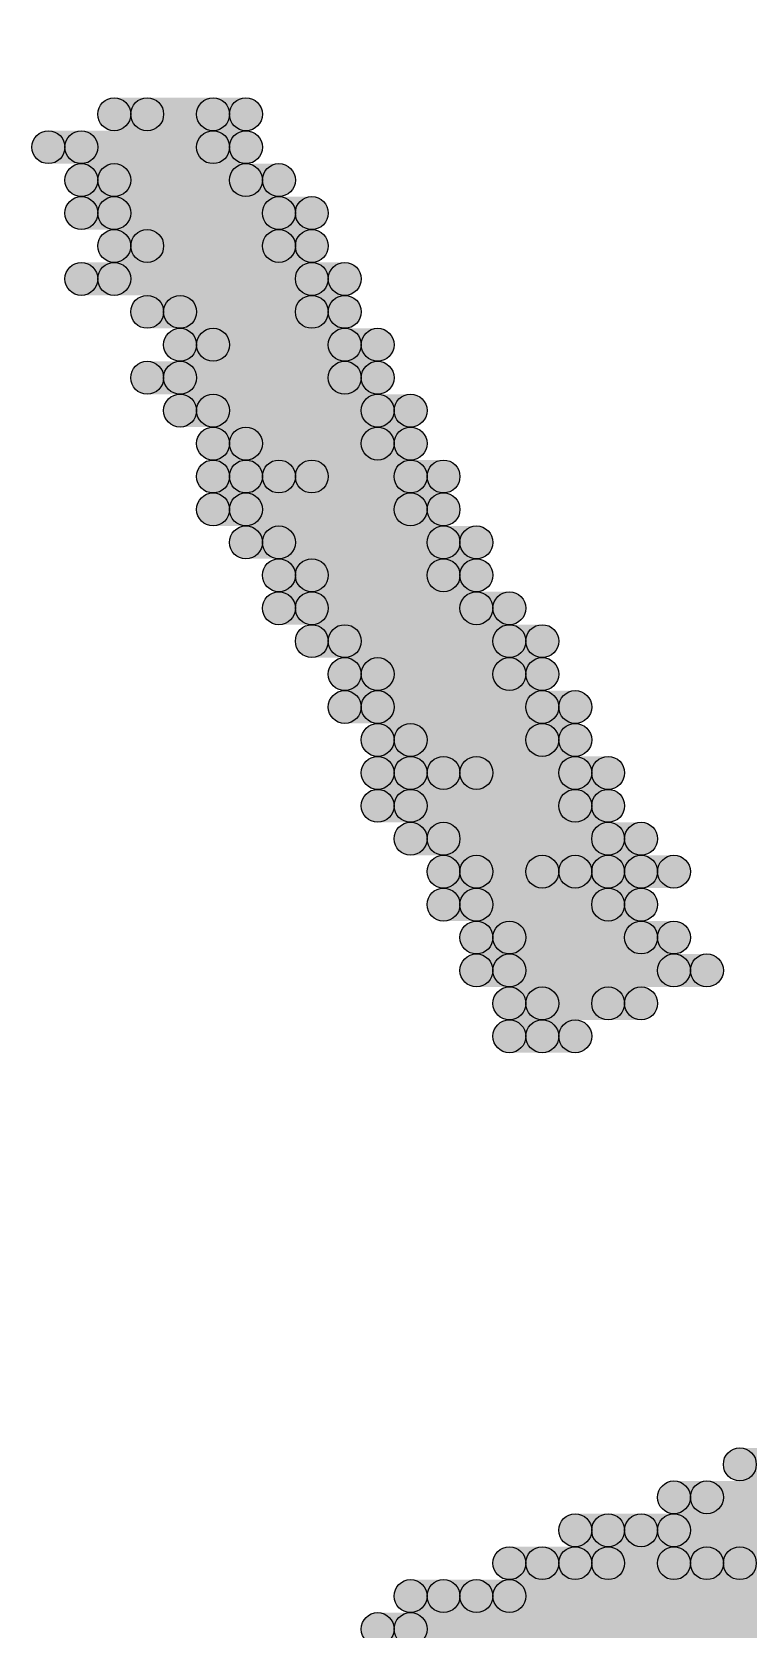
# Model space of a CAD drawing. Header units: millimetres. Extents: x 0 to 137, y 0 to 37.
# Drawn here: x 131.94 to 132.493, y 1.067 to 2.299 of the extents above; entities that cross this region are included whole.
import ezdxf

# ---------------------------------------------------------------- set-up
doc = ezdxf.new("R2010")
doc.units = ezdxf.units.MM
for name, color, linetype in [('KeepOutLayer', 6, 'Continuous'), ('TopLayer', 1, 'Continuous'), ('TopSolder', 216, 'Continuous')]:
    doc.layers.add(name, color=color, linetype=linetype)

msp = doc.modelspace()

# ---------------------------------------------------------------- hatches: boundary and pattern name
at = {"layer": 'TopLayer'}
h = msp.add_hatch(color=1, dxfattribs=at)
edge = h.paths.add_edge_path()
edge.add_arc((132.0292, 2.2352), 0.0127, 0, 360)
for points in [[(132.0292, 2.2225), (132.0292, 2.2479), (132.1054, 2.2479), (132.1054, 2.2225)], [(131.9784, 2.1971), (131.9784, 2.2225), (132.1054, 2.2225), (132.1054, 2.1971)], [(132.0038, 2.1717), (132.0038, 2.1971), (132.1308, 2.1971), (132.1308, 2.1717)], [(132.0038, 2.1463), (132.0038, 2.1717), (132.1562, 2.1717), (132.1562, 2.1463)], [(132.0292, 2.1209), (132.0292, 2.1463), (132.1562, 2.1463), (132.1562, 2.1209)], [(132.0038, 2.0955), (132.0038, 2.1209), (132.1816, 2.1209), (132.1816, 2.0955)], [(132.0546, 2.0701), (132.0546, 2.0955), (132.1816, 2.0955), (132.1816, 2.0701)], [(132.08, 2.0447), (132.08, 2.0701), (132.207, 2.0701), (132.207, 2.0447)], [(132.0546, 2.0193), (132.0546, 2.0447), (132.207, 2.0447), (132.207, 2.0193)], [(132.08, 1.9939), (132.08, 2.0193), (132.2324, 2.0193), (132.2324, 1.9939)], [(132.1054, 1.9685), (132.1054, 1.9939), (132.2324, 1.9939), (132.2324, 1.9685)], [(132.1054, 1.9431), (132.1054, 1.9685), (132.1308, 1.9685), (132.1308, 1.9431)], [(132.1562, 1.9431), (132.1562, 1.9685), (132.2578, 1.9685), (132.2578, 1.9431)], [(132.1054, 1.9177), (132.1054, 1.9431), (132.2578, 1.9431), (132.2578, 1.9177)], [(132.1308, 1.8923), (132.1308, 1.9177), (132.2832, 1.9177), (132.2832, 1.8923)], [(132.1562, 1.8669), (132.1562, 1.8923), (132.2832, 1.8923), (132.2832, 1.8669)], [(132.1562, 1.8415), (132.1562, 1.8669), (132.3086, 1.8669), (132.3086, 1.8415)], [(132.1816, 1.8161), (132.1816, 1.8415), (132.334, 1.8415), (132.334, 1.8161)], [(132.207, 1.7907), (132.207, 1.8161), (132.334, 1.8161), (132.334, 1.7907)], [(132.207, 1.7653), (132.207, 1.7907), (132.3594, 1.7907), (132.3594, 1.7653)], [(132.2324, 1.7399), (132.2324, 1.7653), (132.3594, 1.7653), (132.3594, 1.7399)], [(132.2324, 1.7145), (132.2324, 1.7399), (132.2578, 1.7399), (132.2578, 1.7145)], [(132.2832, 1.7145), (132.2832, 1.7399), (132.3848, 1.7399), (132.3848, 1.7145)], [(132.2324, 1.6891), (132.2324, 1.7145), (132.3848, 1.7145), (132.3848, 1.6891)], [(132.2578, 1.6637), (132.2578, 1.6891), (132.4102, 1.6891), (132.4102, 1.6637)], [(132.2832, 1.6383), (132.2832, 1.6637), (132.3594, 1.6637), (132.3594, 1.6383)], [(132.3848, 1.6383), (132.3848, 1.6637), (132.4356, 1.6637), (132.4356, 1.6383)], [(132.2832, 1.6129), (132.2832, 1.6383), (132.4102, 1.6383), (132.4102, 1.6129)], [(132.3086, 1.5875), (132.3086, 1.6129), (132.4356, 1.6129), (132.4356, 1.5875)], [(132.3086, 1.5621), (132.3086, 1.5875), (132.461, 1.5875), (132.461, 1.5621)], [(132.334, 1.5367), (132.334, 1.5621), (132.4102, 1.5621), (132.4102, 1.5367)], [(132.334, 1.5113), (132.334, 1.5367), (132.3594, 1.5367), (132.3594, 1.5113)], [(132.461, 1.1557), (132.461, 1.1811), (132.7658, 1.1811), (132.7658, 1.1557)], [(132.3848, 1.1303), (132.3848, 1.1557), (132.4102, 1.1557), (132.4102, 1.1303)], [(132.4356, 1.1303), (132.4356, 1.1557), (132.5372, 1.1557), (132.5372, 1.1303)], [(132.334, 1.1049), (132.334, 1.1303), (132.3594, 1.1303), (132.3594, 1.1049)], [(132.3848, 1.1049), (132.3848, 1.1303), (132.461, 1.1303), (132.461, 1.1049)], [(132.4864, 1.1049), (132.4864, 1.1303), (132.6642, 1.1303), (132.6642, 1.1049)], [(132.2578, 1.0795), (132.2578, 1.1049), (132.2832, 1.1049), (132.2832, 1.0795)], [(132.3086, 1.0795), (132.3086, 1.1049), (132.6134, 1.1049), (132.6134, 1.0795)], [(132.2324, 1.0541), (132.2324, 1.0795), (132.5626, 1.0795), (132.5626, 1.0541)]]:
    msp.add_hatch(color=1, dxfattribs=at).paths.add_polyline_path(points)
h = msp.add_hatch(color=1, dxfattribs=at)
edge = h.paths.add_edge_path()
edge.add_arc((132.1054, 2.2352), 0.0127, 0, 360)
h = msp.add_hatch(color=1, dxfattribs=at)
edge = h.paths.add_edge_path()
edge.add_arc((131.9784, 2.2098), 0.0127, 0, 360)
h = msp.add_hatch(color=1, dxfattribs=at)
edge = h.paths.add_edge_path()
edge.add_arc((132.1054, 2.2098), 0.0127, 0, 360)
h = msp.add_hatch(color=1, dxfattribs=at)
edge = h.paths.add_edge_path()
edge.add_arc((132.0038, 2.1844), 0.0127, 0, 360)
h = msp.add_hatch(color=1, dxfattribs=at)
edge = h.paths.add_edge_path()
edge.add_arc((132.1308, 2.1844), 0.0127, 0, 360)
h = msp.add_hatch(color=1, dxfattribs=at)
edge = h.paths.add_edge_path()
edge.add_arc((132.0038, 2.159), 0.0127, 0, 360)
h = msp.add_hatch(color=1, dxfattribs=at)
edge = h.paths.add_edge_path()
edge.add_arc((132.1562, 2.159), 0.0127, 0, 360)
h = msp.add_hatch(color=1, dxfattribs=at)
edge = h.paths.add_edge_path()
edge.add_arc((132.0292, 2.1336), 0.0127, 0, 360)
h = msp.add_hatch(color=1, dxfattribs=at)
edge = h.paths.add_edge_path()
edge.add_arc((132.1562, 2.1336), 0.0127, 0, 360)
h = msp.add_hatch(color=1, dxfattribs=at)
edge = h.paths.add_edge_path()
edge.add_arc((132.0038, 2.1082), 0.0127, 0, 360)
h = msp.add_hatch(color=1, dxfattribs=at)
edge = h.paths.add_edge_path()
edge.add_arc((132.1816, 2.1082), 0.0127, 0, 360)
h = msp.add_hatch(color=1, dxfattribs=at)
edge = h.paths.add_edge_path()
edge.add_arc((132.0546, 2.0828), 0.0127, 0, 360)
h = msp.add_hatch(color=1, dxfattribs=at)
edge = h.paths.add_edge_path()
edge.add_arc((132.1816, 2.0828), 0.0127, 0, 360)
h = msp.add_hatch(color=1, dxfattribs=at)
edge = h.paths.add_edge_path()
edge.add_arc((132.08, 2.0574), 0.0127, 0, 360)
h = msp.add_hatch(color=1, dxfattribs=at)
edge = h.paths.add_edge_path()
edge.add_arc((132.207, 2.0574), 0.0127, 0, 360)
h = msp.add_hatch(color=1, dxfattribs=at)
edge = h.paths.add_edge_path()
edge.add_arc((132.0546, 2.032), 0.0127, 0, 360)
h = msp.add_hatch(color=1, dxfattribs=at)
edge = h.paths.add_edge_path()
edge.add_arc((132.207, 2.032), 0.0127, 0, 360)
h = msp.add_hatch(color=1, dxfattribs=at)
edge = h.paths.add_edge_path()
edge.add_arc((132.08, 2.0066), 0.0127, 0, 360)
h = msp.add_hatch(color=1, dxfattribs=at)
edge = h.paths.add_edge_path()
edge.add_arc((132.2324, 2.0066), 0.0127, 0, 360)
h = msp.add_hatch(color=1, dxfattribs=at)
edge = h.paths.add_edge_path()
edge.add_arc((132.1054, 1.9812), 0.0127, 0, 360)
h = msp.add_hatch(color=1, dxfattribs=at)
edge = h.paths.add_edge_path()
edge.add_arc((132.2324, 1.9812), 0.0127, 0, 360)
h = msp.add_hatch(color=1, dxfattribs=at)
edge = h.paths.add_edge_path()
edge.add_arc((132.1054, 1.9558), 0.0127, 0, 360)
h = msp.add_hatch(color=1, dxfattribs=at)
edge = h.paths.add_edge_path()
edge.add_arc((132.1308, 1.9558), 0.0127, 0, 360)
h = msp.add_hatch(color=1, dxfattribs=at)
edge = h.paths.add_edge_path()
edge.add_arc((132.1562, 1.9558), 0.0127, 0, 360)
h = msp.add_hatch(color=1, dxfattribs=at)
edge = h.paths.add_edge_path()
edge.add_arc((132.2578, 1.9558), 0.0127, 0, 360)
h = msp.add_hatch(color=1, dxfattribs=at)
edge = h.paths.add_edge_path()
edge.add_arc((132.1054, 1.9304), 0.0127, 0, 360)
h = msp.add_hatch(color=1, dxfattribs=at)
edge = h.paths.add_edge_path()
edge.add_arc((132.2578, 1.9304), 0.0127, 0, 360)
h = msp.add_hatch(color=1, dxfattribs=at)
edge = h.paths.add_edge_path()
edge.add_arc((132.1308, 1.905), 0.0127, 0, 360)
h = msp.add_hatch(color=1, dxfattribs=at)
edge = h.paths.add_edge_path()
edge.add_arc((132.2832, 1.905), 0.0127, 0, 360)
h = msp.add_hatch(color=1, dxfattribs=at)
edge = h.paths.add_edge_path()
edge.add_arc((132.1562, 1.8796), 0.0127, 0, 360)
h = msp.add_hatch(color=1, dxfattribs=at)
edge = h.paths.add_edge_path()
edge.add_arc((132.2832, 1.8796), 0.0127, 0, 360)
h = msp.add_hatch(color=1, dxfattribs=at)
edge = h.paths.add_edge_path()
edge.add_arc((132.1562, 1.8542), 0.0127, 0, 360)
h = msp.add_hatch(color=1, dxfattribs=at)
edge = h.paths.add_edge_path()
edge.add_arc((132.3086, 1.8542), 0.0127, 0, 360)
h = msp.add_hatch(color=1, dxfattribs=at)
edge = h.paths.add_edge_path()
edge.add_arc((132.1816, 1.8288), 0.0127, 0, 360)
h = msp.add_hatch(color=1, dxfattribs=at)
edge = h.paths.add_edge_path()
edge.add_arc((132.334, 1.8288), 0.0127, 0, 360)
h = msp.add_hatch(color=1, dxfattribs=at)
edge = h.paths.add_edge_path()
edge.add_arc((132.207, 1.8034), 0.0127, 0, 360)
h = msp.add_hatch(color=1, dxfattribs=at)
edge = h.paths.add_edge_path()
edge.add_arc((132.334, 1.8034), 0.0127, 0, 360)
h = msp.add_hatch(color=1, dxfattribs=at)
edge = h.paths.add_edge_path()
edge.add_arc((132.207, 1.778), 0.0127, 0, 360)
h = msp.add_hatch(color=1, dxfattribs=at)
edge = h.paths.add_edge_path()
edge.add_arc((132.3594, 1.778), 0.0127, 0, 360)
h = msp.add_hatch(color=1, dxfattribs=at)
edge = h.paths.add_edge_path()
edge.add_arc((132.2324, 1.7526), 0.0127, 0, 360)
h = msp.add_hatch(color=1, dxfattribs=at)
edge = h.paths.add_edge_path()
edge.add_arc((132.3594, 1.7526), 0.0127, 0, 360)
h = msp.add_hatch(color=1, dxfattribs=at)
edge = h.paths.add_edge_path()
edge.add_arc((132.2324, 1.7272), 0.0127, 0, 360)
h = msp.add_hatch(color=1, dxfattribs=at)
edge = h.paths.add_edge_path()
edge.add_arc((132.2578, 1.7272), 0.0127, 0, 360)
h = msp.add_hatch(color=1, dxfattribs=at)
edge = h.paths.add_edge_path()
edge.add_arc((132.2832, 1.7272), 0.0127, 0, 360)
h = msp.add_hatch(color=1, dxfattribs=at)
edge = h.paths.add_edge_path()
edge.add_arc((132.3848, 1.7272), 0.0127, 0, 360)
h = msp.add_hatch(color=1, dxfattribs=at)
edge = h.paths.add_edge_path()
edge.add_arc((132.2324, 1.7018), 0.0127, 0, 360)
h = msp.add_hatch(color=1, dxfattribs=at)
edge = h.paths.add_edge_path()
edge.add_arc((132.3848, 1.7018), 0.0127, 0, 360)
h = msp.add_hatch(color=1, dxfattribs=at)
edge = h.paths.add_edge_path()
edge.add_arc((132.2578, 1.6764), 0.0127, 0, 360)
h = msp.add_hatch(color=1, dxfattribs=at)
edge = h.paths.add_edge_path()
edge.add_arc((132.4102, 1.6764), 0.0127, 0, 360)
h = msp.add_hatch(color=1, dxfattribs=at)
edge = h.paths.add_edge_path()
edge.add_arc((132.2832, 1.651), 0.0127, 0, 360)
h = msp.add_hatch(color=1, dxfattribs=at)
edge = h.paths.add_edge_path()
edge.add_arc((132.3594, 1.651), 0.0127, 0, 360)
h = msp.add_hatch(color=1, dxfattribs=at)
edge = h.paths.add_edge_path()
edge.add_arc((132.3848, 1.651), 0.0127, 0, 360)
h = msp.add_hatch(color=1, dxfattribs=at)
edge = h.paths.add_edge_path()
edge.add_arc((132.4356, 1.651), 0.0127, 0, 360)
h = msp.add_hatch(color=1, dxfattribs=at)
edge = h.paths.add_edge_path()
edge.add_arc((132.2832, 1.6256), 0.0127, 0, 360)
h = msp.add_hatch(color=1, dxfattribs=at)
edge = h.paths.add_edge_path()
edge.add_arc((132.4102, 1.6256), 0.0127, 0, 360)
h = msp.add_hatch(color=1, dxfattribs=at)
edge = h.paths.add_edge_path()
edge.add_arc((132.3086, 1.6002), 0.0127, 0, 360)
h = msp.add_hatch(color=1, dxfattribs=at)
edge = h.paths.add_edge_path()
edge.add_arc((132.4356, 1.6002), 0.0127, 0, 360)
h = msp.add_hatch(color=1, dxfattribs=at)
edge = h.paths.add_edge_path()
edge.add_arc((132.3086, 1.5748), 0.0127, 0, 360)
h = msp.add_hatch(color=1, dxfattribs=at)
edge = h.paths.add_edge_path()
edge.add_arc((132.461, 1.5748), 0.0127, 0, 360)
h = msp.add_hatch(color=1, dxfattribs=at)
edge = h.paths.add_edge_path()
edge.add_arc((132.334, 1.5494), 0.0127, 0, 360)
h = msp.add_hatch(color=1, dxfattribs=at)
edge = h.paths.add_edge_path()
edge.add_arc((132.4102, 1.5494), 0.0127, 0, 360)
h = msp.add_hatch(color=1, dxfattribs=at)
edge = h.paths.add_edge_path()
edge.add_arc((132.334, 1.524), 0.0127, 0, 360)
h = msp.add_hatch(color=1, dxfattribs=at)
edge = h.paths.add_edge_path()
edge.add_arc((132.3594, 1.524), 0.0127, 0, 360)
h = msp.add_hatch(color=1, dxfattribs=at)
edge = h.paths.add_edge_path()
edge.add_arc((132.461, 1.1684), 0.0127, 0, 360)
h = msp.add_hatch(color=1, dxfattribs=at)
edge = h.paths.add_edge_path()
edge.add_arc((132.3848, 1.143), 0.0127, 0, 360)
h = msp.add_hatch(color=1, dxfattribs=at)
edge = h.paths.add_edge_path()
edge.add_arc((132.4102, 1.143), 0.0127, 0, 360)
h = msp.add_hatch(color=1, dxfattribs=at)
edge = h.paths.add_edge_path()
edge.add_arc((132.4356, 1.143), 0.0127, 0, 360)
h = msp.add_hatch(color=1, dxfattribs=at)
edge = h.paths.add_edge_path()
edge.add_arc((132.334, 1.1176), 0.0127, 0, 360)
h = msp.add_hatch(color=1, dxfattribs=at)
edge = h.paths.add_edge_path()
edge.add_arc((132.3594, 1.1176), 0.0127, 0, 360)
h = msp.add_hatch(color=1, dxfattribs=at)
edge = h.paths.add_edge_path()
edge.add_arc((132.3848, 1.1176), 0.0127, 0, 360)
h = msp.add_hatch(color=1, dxfattribs=at)
edge = h.paths.add_edge_path()
edge.add_arc((132.461, 1.1176), 0.0127, 0, 360)
h = msp.add_hatch(color=1, dxfattribs=at)
edge = h.paths.add_edge_path()
edge.add_arc((132.4864, 1.1176), 0.0127, 0, 360)
h = msp.add_hatch(color=1, dxfattribs=at)
edge = h.paths.add_edge_path()
edge.add_arc((132.2578, 1.0922), 0.0127, 0, 360)
h = msp.add_hatch(color=1, dxfattribs=at)
edge = h.paths.add_edge_path()
edge.add_arc((132.2832, 1.0922), 0.0127, 0, 360)
h = msp.add_hatch(color=1, dxfattribs=at)
edge = h.paths.add_edge_path()
edge.add_arc((132.3086, 1.0922), 0.0127, 0, 360)
h = msp.add_hatch(color=1, dxfattribs=at)
edge = h.paths.add_edge_path()
edge.add_arc((132.2324, 1.0668), 0.0127, 0, 360)
at = {"layer": 'TopSolder'}
h = msp.add_hatch(color=216, dxfattribs=at)
edge = h.paths.add_edge_path()
edge.add_arc((132.0038, 2.2352), 0.0127, 0, 360)
for points in [[(132.0038, 2.2225), (132.0038, 2.2479), (132.08, 2.2479), (132.08, 2.2225)], [(131.953, 2.1971), (131.953, 2.2225), (132.08, 2.2225), (132.08, 2.1971)], [(131.9784, 2.1717), (131.9784, 2.1971), (132.1054, 2.1971), (132.1054, 2.1717)], [(131.9784, 2.1463), (131.9784, 2.1717), (132.1308, 2.1717), (132.1308, 2.1463)], [(132.0038, 2.1209), (132.0038, 2.1463), (132.1308, 2.1463), (132.1308, 2.1209)], [(131.9784, 2.0955), (131.9784, 2.1209), (132.1562, 2.1209), (132.1562, 2.0955)], [(132.0292, 2.0701), (132.0292, 2.0955), (132.1562, 2.0955), (132.1562, 2.0701)], [(132.0546, 2.0447), (132.0546, 2.0701), (132.1816, 2.0701), (132.1816, 2.0447)], [(132.0292, 2.0193), (132.0292, 2.0447), (132.1816, 2.0447), (132.1816, 2.0193)], [(132.0546, 1.9939), (132.0546, 2.0193), (132.207, 2.0193), (132.207, 1.9939)], [(132.08, 1.9685), (132.08, 1.9939), (132.207, 1.9939), (132.207, 1.9685)], [(132.08, 1.9431), (132.08, 1.9685), (132.1054, 1.9685), (132.1054, 1.9431)], [(132.1308, 1.9431), (132.1308, 1.9685), (132.2324, 1.9685), (132.2324, 1.9431)], [(132.08, 1.9177), (132.08, 1.9431), (132.2324, 1.9431), (132.2324, 1.9177)], [(132.1054, 1.8923), (132.1054, 1.9177), (132.2578, 1.9177), (132.2578, 1.8923)], [(132.1308, 1.8669), (132.1308, 1.8923), (132.2578, 1.8923), (132.2578, 1.8669)], [(132.1308, 1.8415), (132.1308, 1.8669), (132.2832, 1.8669), (132.2832, 1.8415)], [(132.1562, 1.8161), (132.1562, 1.8415), (132.3086, 1.8415), (132.3086, 1.8161)], [(132.1816, 1.7907), (132.1816, 1.8161), (132.3086, 1.8161), (132.3086, 1.7907)], [(132.1816, 1.7653), (132.1816, 1.7907), (132.334, 1.7907), (132.334, 1.7653)], [(132.207, 1.7399), (132.207, 1.7653), (132.334, 1.7653), (132.334, 1.7399)], [(132.207, 1.7145), (132.207, 1.7399), (132.2324, 1.7399), (132.2324, 1.7145)], [(132.2578, 1.7145), (132.2578, 1.7399), (132.3594, 1.7399), (132.3594, 1.7145)], [(132.207, 1.6891), (132.207, 1.7145), (132.3594, 1.7145), (132.3594, 1.6891)], [(132.2324, 1.6637), (132.2324, 1.6891), (132.3848, 1.6891), (132.3848, 1.6637)], [(132.2578, 1.6383), (132.2578, 1.6637), (132.334, 1.6637), (132.334, 1.6383)], [(132.3594, 1.6383), (132.3594, 1.6637), (132.4102, 1.6637), (132.4102, 1.6383)], [(132.2578, 1.6129), (132.2578, 1.6383), (132.3848, 1.6383), (132.3848, 1.6129)], [(132.2832, 1.5875), (132.2832, 1.6129), (132.4102, 1.6129), (132.4102, 1.5875)], [(132.2832, 1.5621), (132.2832, 1.5875), (132.4356, 1.5875), (132.4356, 1.5621)], [(132.3086, 1.5367), (132.3086, 1.5621), (132.3848, 1.5621), (132.3848, 1.5367)], [(132.3086, 1.5113), (132.3086, 1.5367), (132.334, 1.5367), (132.334, 1.5113)], [(132.4864, 1.1811), (132.4864, 1.2065), (132.7912, 1.2065), (132.7912, 1.1811)], [(132.4356, 1.1557), (132.4356, 1.1811), (132.7404, 1.1811), (132.7404, 1.1557)], [(132.3594, 1.1303), (132.3594, 1.1557), (132.3848, 1.1557), (132.3848, 1.1303)], [(132.4102, 1.1303), (132.4102, 1.1557), (132.5118, 1.1557), (132.5118, 1.1303)], [(132.3086, 1.1049), (132.3086, 1.1303), (132.334, 1.1303), (132.334, 1.1049)], [(132.3594, 1.1049), (132.3594, 1.1303), (132.4356, 1.1303), (132.4356, 1.1049)], [(132.461, 1.1049), (132.461, 1.1303), (132.6388, 1.1303), (132.6388, 1.1049)], [(132.2324, 1.0795), (132.2324, 1.1049), (132.2578, 1.1049), (132.2578, 1.0795)], [(132.2832, 1.0795), (132.2832, 1.1049), (132.588, 1.1049), (132.588, 1.0795)], [(132.207, 1.0541), (132.207, 1.0795), (132.5372, 1.0795), (132.5372, 1.0541)]]:
    msp.add_hatch(color=216, dxfattribs=at).paths.add_polyline_path(points)
h = msp.add_hatch(color=216, dxfattribs=at)
edge = h.paths.add_edge_path()
edge.add_arc((132.08, 2.2352), 0.0127, 0, 360)
h = msp.add_hatch(color=216, dxfattribs=at)
edge = h.paths.add_edge_path()
edge.add_arc((131.953, 2.2098), 0.0127, 0, 360)
h = msp.add_hatch(color=216, dxfattribs=at)
edge = h.paths.add_edge_path()
edge.add_arc((132.08, 2.2098), 0.0127, 0, 360)
h = msp.add_hatch(color=216, dxfattribs=at)
edge = h.paths.add_edge_path()
edge.add_arc((131.9784, 2.1844), 0.0127, 0, 360)
h = msp.add_hatch(color=216, dxfattribs=at)
edge = h.paths.add_edge_path()
edge.add_arc((132.1054, 2.1844), 0.0127, 0, 360)
h = msp.add_hatch(color=216, dxfattribs=at)
edge = h.paths.add_edge_path()
edge.add_arc((131.9784, 2.159), 0.0127, 0, 360)
h = msp.add_hatch(color=216, dxfattribs=at)
edge = h.paths.add_edge_path()
edge.add_arc((132.1308, 2.159), 0.0127, 0, 360)
h = msp.add_hatch(color=216, dxfattribs=at)
edge = h.paths.add_edge_path()
edge.add_arc((132.0038, 2.1336), 0.0127, 0, 360)
h = msp.add_hatch(color=216, dxfattribs=at)
edge = h.paths.add_edge_path()
edge.add_arc((132.1308, 2.1336), 0.0127, 0, 360)
h = msp.add_hatch(color=216, dxfattribs=at)
edge = h.paths.add_edge_path()
edge.add_arc((131.9784, 2.1082), 0.0127, 0, 360)
h = msp.add_hatch(color=216, dxfattribs=at)
edge = h.paths.add_edge_path()
edge.add_arc((132.1562, 2.1082), 0.0127, 0, 360)
h = msp.add_hatch(color=216, dxfattribs=at)
edge = h.paths.add_edge_path()
edge.add_arc((132.0292, 2.0828), 0.0127, 0, 360)
h = msp.add_hatch(color=216, dxfattribs=at)
edge = h.paths.add_edge_path()
edge.add_arc((132.1562, 2.0828), 0.0127, 0, 360)
h = msp.add_hatch(color=216, dxfattribs=at)
edge = h.paths.add_edge_path()
edge.add_arc((132.0546, 2.0574), 0.0127, 0, 360)
h = msp.add_hatch(color=216, dxfattribs=at)
edge = h.paths.add_edge_path()
edge.add_arc((132.1816, 2.0574), 0.0127, 0, 360)
h = msp.add_hatch(color=216, dxfattribs=at)
edge = h.paths.add_edge_path()
edge.add_arc((132.0292, 2.032), 0.0127, 0, 360)
h = msp.add_hatch(color=216, dxfattribs=at)
edge = h.paths.add_edge_path()
edge.add_arc((132.1816, 2.032), 0.0127, 0, 360)
h = msp.add_hatch(color=216, dxfattribs=at)
edge = h.paths.add_edge_path()
edge.add_arc((132.0546, 2.0066), 0.0127, 0, 360)
h = msp.add_hatch(color=216, dxfattribs=at)
edge = h.paths.add_edge_path()
edge.add_arc((132.207, 2.0066), 0.0127, 0, 360)
h = msp.add_hatch(color=216, dxfattribs=at)
edge = h.paths.add_edge_path()
edge.add_arc((132.08, 1.9812), 0.0127, 0, 360)
h = msp.add_hatch(color=216, dxfattribs=at)
edge = h.paths.add_edge_path()
edge.add_arc((132.207, 1.9812), 0.0127, 0, 360)
h = msp.add_hatch(color=216, dxfattribs=at)
edge = h.paths.add_edge_path()
edge.add_arc((132.08, 1.9558), 0.0127, 0, 360)
h = msp.add_hatch(color=216, dxfattribs=at)
edge = h.paths.add_edge_path()
edge.add_arc((132.1054, 1.9558), 0.0127, 0, 360)
h = msp.add_hatch(color=216, dxfattribs=at)
edge = h.paths.add_edge_path()
edge.add_arc((132.1308, 1.9558), 0.0127, 0, 360)
h = msp.add_hatch(color=216, dxfattribs=at)
edge = h.paths.add_edge_path()
edge.add_arc((132.2324, 1.9558), 0.0127, 0, 360)
h = msp.add_hatch(color=216, dxfattribs=at)
edge = h.paths.add_edge_path()
edge.add_arc((132.08, 1.9304), 0.0127, 0, 360)
h = msp.add_hatch(color=216, dxfattribs=at)
edge = h.paths.add_edge_path()
edge.add_arc((132.2324, 1.9304), 0.0127, 0, 360)
h = msp.add_hatch(color=216, dxfattribs=at)
edge = h.paths.add_edge_path()
edge.add_arc((132.1054, 1.905), 0.0127, 0, 360)
h = msp.add_hatch(color=216, dxfattribs=at)
edge = h.paths.add_edge_path()
edge.add_arc((132.2578, 1.905), 0.0127, 0, 360)
h = msp.add_hatch(color=216, dxfattribs=at)
edge = h.paths.add_edge_path()
edge.add_arc((132.1308, 1.8796), 0.0127, 0, 360)
h = msp.add_hatch(color=216, dxfattribs=at)
edge = h.paths.add_edge_path()
edge.add_arc((132.2578, 1.8796), 0.0127, 0, 360)
h = msp.add_hatch(color=216, dxfattribs=at)
edge = h.paths.add_edge_path()
edge.add_arc((132.1308, 1.8542), 0.0127, 0, 360)
h = msp.add_hatch(color=216, dxfattribs=at)
edge = h.paths.add_edge_path()
edge.add_arc((132.2832, 1.8542), 0.0127, 0, 360)
h = msp.add_hatch(color=216, dxfattribs=at)
edge = h.paths.add_edge_path()
edge.add_arc((132.1562, 1.8288), 0.0127, 0, 360)
h = msp.add_hatch(color=216, dxfattribs=at)
edge = h.paths.add_edge_path()
edge.add_arc((132.3086, 1.8288), 0.0127, 0, 360)
h = msp.add_hatch(color=216, dxfattribs=at)
edge = h.paths.add_edge_path()
edge.add_arc((132.1816, 1.8034), 0.0127, 0, 360)
h = msp.add_hatch(color=216, dxfattribs=at)
edge = h.paths.add_edge_path()
edge.add_arc((132.3086, 1.8034), 0.0127, 0, 360)
h = msp.add_hatch(color=216, dxfattribs=at)
edge = h.paths.add_edge_path()
edge.add_arc((132.1816, 1.778), 0.0127, 0, 360)
h = msp.add_hatch(color=216, dxfattribs=at)
edge = h.paths.add_edge_path()
edge.add_arc((132.334, 1.778), 0.0127, 0, 360)
h = msp.add_hatch(color=216, dxfattribs=at)
edge = h.paths.add_edge_path()
edge.add_arc((132.207, 1.7526), 0.0127, 0, 360)
h = msp.add_hatch(color=216, dxfattribs=at)
edge = h.paths.add_edge_path()
edge.add_arc((132.334, 1.7526), 0.0127, 0, 360)
h = msp.add_hatch(color=216, dxfattribs=at)
edge = h.paths.add_edge_path()
edge.add_arc((132.207, 1.7272), 0.0127, 0, 360)
h = msp.add_hatch(color=216, dxfattribs=at)
edge = h.paths.add_edge_path()
edge.add_arc((132.2324, 1.7272), 0.0127, 0, 360)
h = msp.add_hatch(color=216, dxfattribs=at)
edge = h.paths.add_edge_path()
edge.add_arc((132.2578, 1.7272), 0.0127, 0, 360)
h = msp.add_hatch(color=216, dxfattribs=at)
edge = h.paths.add_edge_path()
edge.add_arc((132.3594, 1.7272), 0.0127, 0, 360)
h = msp.add_hatch(color=216, dxfattribs=at)
edge = h.paths.add_edge_path()
edge.add_arc((132.207, 1.7018), 0.0127, 0, 360)
h = msp.add_hatch(color=216, dxfattribs=at)
edge = h.paths.add_edge_path()
edge.add_arc((132.3594, 1.7018), 0.0127, 0, 360)
h = msp.add_hatch(color=216, dxfattribs=at)
edge = h.paths.add_edge_path()
edge.add_arc((132.2324, 1.6764), 0.0127, 0, 360)
h = msp.add_hatch(color=216, dxfattribs=at)
edge = h.paths.add_edge_path()
edge.add_arc((132.3848, 1.6764), 0.0127, 0, 360)
h = msp.add_hatch(color=216, dxfattribs=at)
edge = h.paths.add_edge_path()
edge.add_arc((132.2578, 1.651), 0.0127, 0, 360)
h = msp.add_hatch(color=216, dxfattribs=at)
edge = h.paths.add_edge_path()
edge.add_arc((132.334, 1.651), 0.0127, 0, 360)
h = msp.add_hatch(color=216, dxfattribs=at)
edge = h.paths.add_edge_path()
edge.add_arc((132.3594, 1.651), 0.0127, 0, 360)
h = msp.add_hatch(color=216, dxfattribs=at)
edge = h.paths.add_edge_path()
edge.add_arc((132.4102, 1.651), 0.0127, 0, 360)
h = msp.add_hatch(color=216, dxfattribs=at)
edge = h.paths.add_edge_path()
edge.add_arc((132.2578, 1.6256), 0.0127, 0, 360)
h = msp.add_hatch(color=216, dxfattribs=at)
edge = h.paths.add_edge_path()
edge.add_arc((132.3848, 1.6256), 0.0127, 0, 360)
h = msp.add_hatch(color=216, dxfattribs=at)
edge = h.paths.add_edge_path()
edge.add_arc((132.2832, 1.6002), 0.0127, 0, 360)
h = msp.add_hatch(color=216, dxfattribs=at)
edge = h.paths.add_edge_path()
edge.add_arc((132.4102, 1.6002), 0.0127, 0, 360)
h = msp.add_hatch(color=216, dxfattribs=at)
edge = h.paths.add_edge_path()
edge.add_arc((132.2832, 1.5748), 0.0127, 0, 360)
h = msp.add_hatch(color=216, dxfattribs=at)
edge = h.paths.add_edge_path()
edge.add_arc((132.4356, 1.5748), 0.0127, 0, 360)
h = msp.add_hatch(color=216, dxfattribs=at)
edge = h.paths.add_edge_path()
edge.add_arc((132.3086, 1.5494), 0.0127, 0, 360)
h = msp.add_hatch(color=216, dxfattribs=at)
edge = h.paths.add_edge_path()
edge.add_arc((132.3848, 1.5494), 0.0127, 0, 360)
h = msp.add_hatch(color=216, dxfattribs=at)
edge = h.paths.add_edge_path()
edge.add_arc((132.3086, 1.524), 0.0127, 0, 360)
h = msp.add_hatch(color=216, dxfattribs=at)
edge = h.paths.add_edge_path()
edge.add_arc((132.334, 1.524), 0.0127, 0, 360)
h = msp.add_hatch(color=216, dxfattribs=at)
edge = h.paths.add_edge_path()
edge.add_arc((132.4864, 1.1938), 0.0127, 0, 360)
h = msp.add_hatch(color=216, dxfattribs=at)
edge = h.paths.add_edge_path()
edge.add_arc((132.4356, 1.1684), 0.0127, 0, 360)
h = msp.add_hatch(color=216, dxfattribs=at)
edge = h.paths.add_edge_path()
edge.add_arc((132.3594, 1.143), 0.0127, 0, 360)
h = msp.add_hatch(color=216, dxfattribs=at)
edge = h.paths.add_edge_path()
edge.add_arc((132.3848, 1.143), 0.0127, 0, 360)
h = msp.add_hatch(color=216, dxfattribs=at)
edge = h.paths.add_edge_path()
edge.add_arc((132.4102, 1.143), 0.0127, 0, 360)
h = msp.add_hatch(color=216, dxfattribs=at)
edge = h.paths.add_edge_path()
edge.add_arc((132.3086, 1.1176), 0.0127, 0, 360)
h = msp.add_hatch(color=216, dxfattribs=at)
edge = h.paths.add_edge_path()
edge.add_arc((132.334, 1.1176), 0.0127, 0, 360)
h = msp.add_hatch(color=216, dxfattribs=at)
edge = h.paths.add_edge_path()
edge.add_arc((132.3594, 1.1176), 0.0127, 0, 360)
h = msp.add_hatch(color=216, dxfattribs=at)
edge = h.paths.add_edge_path()
edge.add_arc((132.4356, 1.1176), 0.0127, 0, 360)
h = msp.add_hatch(color=216, dxfattribs=at)
edge = h.paths.add_edge_path()
edge.add_arc((132.461, 1.1176), 0.0127, 0, 360)
h = msp.add_hatch(color=216, dxfattribs=at)
edge = h.paths.add_edge_path()
edge.add_arc((132.2324, 1.0922), 0.0127, 0, 360)
h = msp.add_hatch(color=216, dxfattribs=at)
edge = h.paths.add_edge_path()
edge.add_arc((132.2578, 1.0922), 0.0127, 0, 360)
h = msp.add_hatch(color=216, dxfattribs=at)
edge = h.paths.add_edge_path()
edge.add_arc((132.2832, 1.0922), 0.0127, 0, 360)
h = msp.add_hatch(color=216, dxfattribs=at)
edge = h.paths.add_edge_path()
edge.add_arc((132.207, 1.0668), 0.0127, 0, 360)

# ---------------------------------------------------------------- linework, layer by layer
at = {"layer": 'KeepOutLayer', "const_width": 0.254}
msp.add_lwpolyline([(136.398, 3.81, -0.414214), (132.588, 0)], format="xyb", dxfattribs=at)
at = {"layer": 'TopLayer'}
for centre in [(132.0292, 2.2352), (132.1054, 2.2352), (131.9784, 2.2098), (132.1054, 2.2098), (132.0038, 2.1844), (132.1308, 2.1844), (132.0038, 2.159), (132.1562, 2.159), (132.0292, 2.1336), (132.1562, 2.1336), (132.0038, 2.1082), (132.1816, 2.1082), (132.0546, 2.0828), (132.1816, 2.0828), (132.08, 2.0574), (132.207, 2.0574), (132.0546, 2.032), (132.207, 2.032), (132.08, 2.0066), (132.2324, 2.0066), (132.1054, 1.9812), (132.2324, 1.9812), (132.1054, 1.9558), (132.1308, 1.9558), (132.1562, 1.9558), (132.2578, 1.9558), (132.1054, 1.9304), (132.2578, 1.9304), (132.1308, 1.905), (132.2832, 1.905), (132.1562, 1.8796), (132.2832, 1.8796), (132.1562, 1.8542), (132.3086, 1.8542), (132.1816, 1.8288), (132.334, 1.8288), (132.207, 1.8034), (132.334, 1.8034), (132.207, 1.778), (132.3594, 1.778), (132.2324, 1.7526), (132.3594, 1.7526), (132.2324, 1.7272), (132.2578, 1.7272), (132.2832, 1.7272), (132.3848, 1.7272), (132.2324, 1.7018), (132.3848, 1.7018), (132.2578, 1.6764), (132.4102, 1.6764), (132.2832, 1.651), (132.3594, 1.651), (132.3848, 1.651), (132.4356, 1.651), (132.2832, 1.6256), (132.4102, 1.6256), (132.3086, 1.6002), (132.4356, 1.6002), (132.3086, 1.5748), (132.461, 1.5748), (132.334, 1.5494), (132.4102, 1.5494), (132.334, 1.524), (132.3594, 1.524), (132.461, 1.1684), (132.3848, 1.143), (132.4102, 1.143), (132.4356, 1.143), (132.334, 1.1176), (132.3594, 1.1176), (132.3848, 1.1176), (132.461, 1.1176), (132.4864, 1.1176), (132.2578, 1.0922), (132.2832, 1.0922), (132.3086, 1.0922), (132.2324, 1.0668)]:
    msp.add_circle(centre, 0.0127, dxfattribs=at)
at = {"layer": 'TopSolder'}
for centre in [(132.0038, 2.2352), (132.08, 2.2352), (131.953, 2.2098), (132.08, 2.2098), (131.9784, 2.1844), (132.1054, 2.1844), (131.9784, 2.159), (132.1308, 2.159), (132.0038, 2.1336), (132.1308, 2.1336), (131.9784, 2.1082), (132.1562, 2.1082), (132.0292, 2.0828), (132.1562, 2.0828), (132.0546, 2.0574), (132.1816, 2.0574), (132.0292, 2.032), (132.1816, 2.032), (132.0546, 2.0066), (132.207, 2.0066), (132.08, 1.9812), (132.207, 1.9812), (132.08, 1.9558), (132.1054, 1.9558), (132.1308, 1.9558), (132.2324, 1.9558), (132.08, 1.9304), (132.2324, 1.9304), (132.1054, 1.905), (132.2578, 1.905), (132.1308, 1.8796), (132.2578, 1.8796), (132.1308, 1.8542), (132.2832, 1.8542), (132.1562, 1.8288), (132.3086, 1.8288), (132.1816, 1.8034), (132.3086, 1.8034), (132.1816, 1.778), (132.334, 1.778), (132.207, 1.7526), (132.334, 1.7526), (132.207, 1.7272), (132.2324, 1.7272), (132.2578, 1.7272), (132.3594, 1.7272), (132.207, 1.7018), (132.3594, 1.7018), (132.2324, 1.6764), (132.3848, 1.6764), (132.2578, 1.651), (132.334, 1.651), (132.3594, 1.651), (132.4102, 1.651), (132.2578, 1.6256), (132.3848, 1.6256), (132.2832, 1.6002), (132.4102, 1.6002), (132.2832, 1.5748), (132.4356, 1.5748), (132.3086, 1.5494), (132.3848, 1.5494), (132.3086, 1.524), (132.334, 1.524), (132.4864, 1.1938), (132.4356, 1.1684), (132.3594, 1.143), (132.3848, 1.143), (132.4102, 1.143), (132.3086, 1.1176), (132.334, 1.1176), (132.3594, 1.1176), (132.4356, 1.1176), (132.461, 1.1176), (132.2324, 1.0922), (132.2578, 1.0922), (132.2832, 1.0922), (132.207, 1.0668)]:
    msp.add_circle(centre, 0.0127, dxfattribs=at)

doc.saveas('drawing.dxf')
